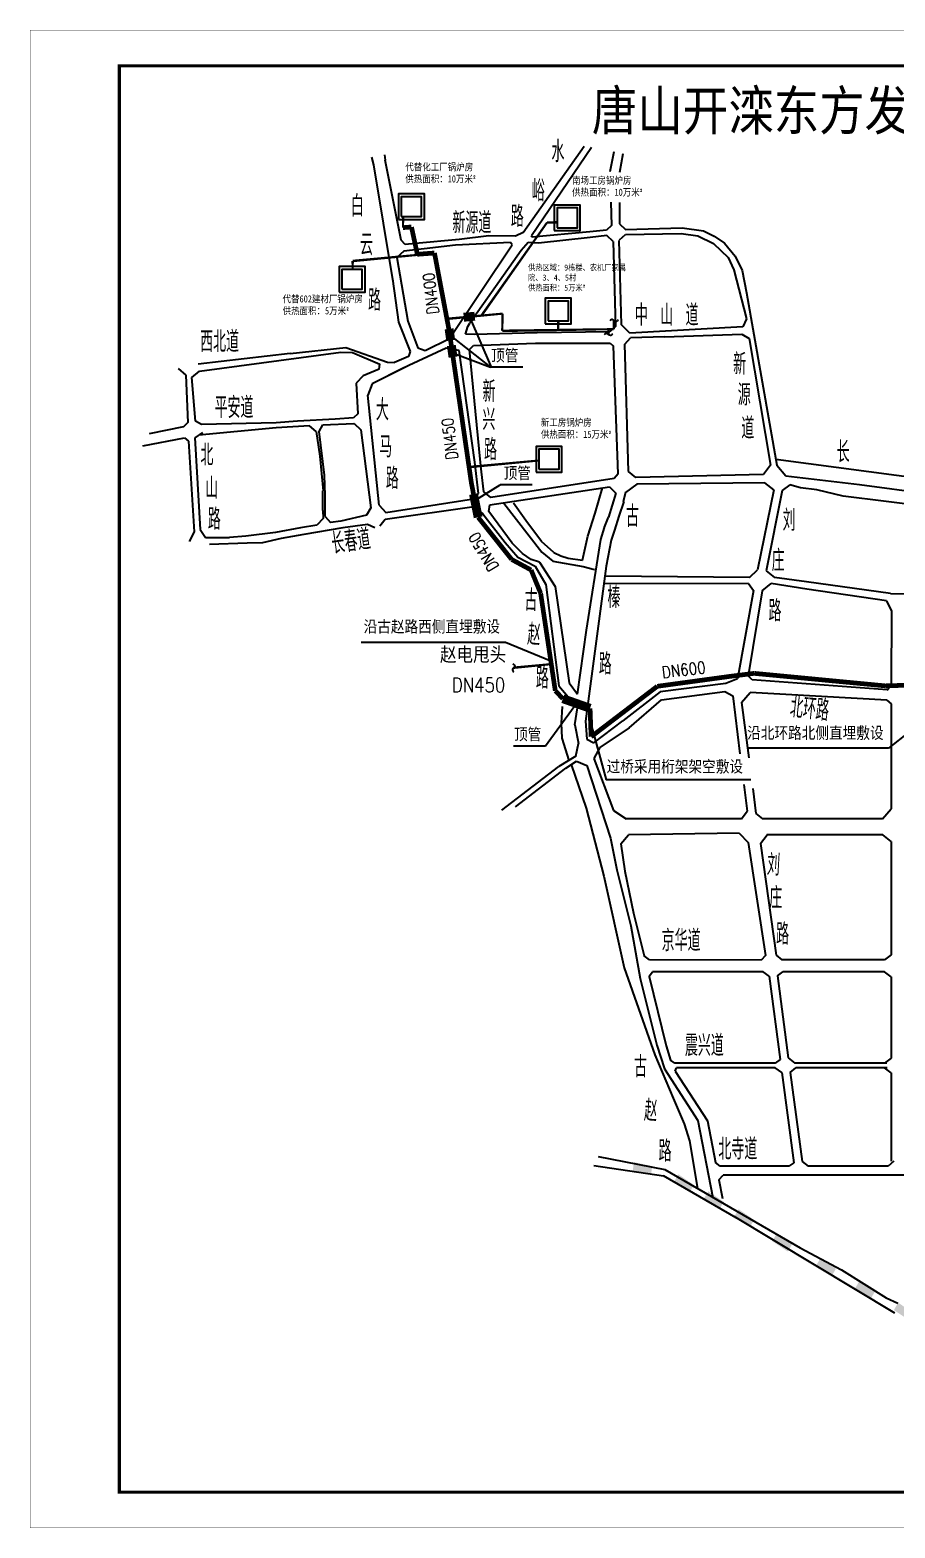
# Model space of a CAD drawing. Extents: x 10607 to 11801, y -1703 to -1229.
# Drawn here: x 10606.6 to 10849.2, y -1702.5 to -1282.4 of the extents above; entities that cross this region are included whole.
import ezdxf

# ---------------------------------------------------------------- set-up
doc = ezdxf.new("R2010")
doc.units = 0
doc.header["$LTSCALE"] = 50
doc.header["$MEASUREMENT"] = 0
for name, color, linetype in [('origin', 253, 'CONTINUOUS'), ('供热管道', 3, 'CONTINUOUS'), ('信号光缆', 6, 'CONTINUOUS'), ('电力线路', 1, 'CONTINUOUS')]:
    doc.layers.add(name, color=color, linetype=linetype)
doc.styles.add('gb', font='txt1.shx', dxfattribs={"width": 0.85, "bigfont": 'gbhzfs.shx'})
doc.styles.add('GBHZ', font='txt1.shx', dxfattribs={"width": 0.85, "bigfont": 'gbhzfs.shx'})

msp = doc.modelspace()

# ---------------------------------------------------------------- hatches: boundary and pattern name
at = {"layer": 'origin'}
for points in [[(10775.96, -1599.92), (10775.63, -1602.29), (10780.78, -1603.31), (10781.1, -1601.02)], [(10788.45, -1603.32), (10787.24, -1605.39), (10791.61, -1608.29), (10792.77, -1606.31)], [(10796.81, -1608.06), (10795.6, -1610.12), (10799.97, -1613.03), (10801.14, -1611.04)], [(10805.33, -1613.11), (10804.12, -1615.17), (10808.49, -1618.08), (10809.66, -1616.09)], [(10815.96, -1620), (10814.75, -1622.06), (10819.12, -1624.97), (10820.29, -1622.98)], [(10828.3, -1626.79), (10827.09, -1628.86), (10831.46, -1631.76), (10832.63, -1629.78)], [(10839.26, -1633.15), (10838.05, -1635.21), (10842.43, -1638.12), (10843.59, -1636.13)], [(10850.08, -1639.31), (10848.87, -1641.37), (10853.24, -1644.28), (10854.41, -1642.29)]]:
    msp.add_hatch(color=256, dxfattribs=at).paths.add_polyline_path(points)

# ---------------------------------------------------------------- linework, layer by layer
for p, q in [((10702.4, -1318.09), (10702.97, -1320.27)), ((10705.97, -1317.46), (10706.22, -1318.94)), ((10710.7, -1341.39), (10706.22, -1318.94)), ((10744.93, -1339.21), (10761.99, -1315.01)), ((10764.03, -1315.41), (10747.25, -1340.19)), ((10770.29, -1316.62), (10769.2, -1322.18)), ((10772.88, -1317.13), (10771.89, -1322.34)), ((10702.97, -1320.27), (10708.37, -1352.92)), ((10769.46, -1330.71), (10769.66, -1337.26)), ((10771.92, -1330.82), (10771.95, -1336.75)), ((10744.93, -1339.21), (10742.72, -1340.27)), ((10763.64, -1339.04), (10747.46, -1340.56)), ((10768.29, -1338.6), (10763.64, -1339.04)), ((10768.4, -1340.06), (10763.7, -1340.59)), ((10769.66, -1337.26), (10768.29, -1338.6)), ((10770.15, -1341.73), (10768.4, -1340.06)), ((10771.95, -1336.75), (10773.62, -1338.34)), ((10771.95, -1341.26), (10773.58, -1339.78)), ((10773.58, -1339.78), (10789.23, -1339.49)), ((10773.62, -1338.34), (10789.53, -1337.91)), ((10789.23, -1339.49), (10793.91, -1340.13)), ((10789.53, -1337.91), (10795.44, -1338.71)), ((10795.44, -1338.71), (10798.51, -1340.26)), ((10711.85, -1342.55), (10710.7, -1341.39)), ((10717.15, -1343.78), (10711.48, -1344.43)), ((10714.74, -1342.26), (10711.85, -1342.55)), ((10726.91, -1341.15), (10714.74, -1342.26)), ((10725.9, -1342.78), (10717.15, -1343.78)), ((10724.27, -1368.9), (10741.81, -1342.71)), ((10741.37, -1342), (10725.9, -1342.78)), ((10735.3, -1340.18), (10726.91, -1341.15)), ((10744.34, -1344.22), (10729.96, -1364.65)), ((10744.34, -1344.22), (10729.96, -1364.65)), ((10742.72, -1340.27), (10735.3, -1340.18)), ((10741.81, -1342.71), (10741.37, -1342)), ((10746.32, -1341.97), (10744.34, -1344.22)), ((10749.18, -1342.23), (10746.32, -1341.97)), ((10747.46, -1340.56), (10747.25, -1340.19)), ((10763.7, -1340.59), (10749.18, -1342.23)), ((10770.15, -1341.73), (10770.82, -1365.55)), ((10771.76, -1341.44), (10772.41, -1365.04)), ((10793.91, -1340.13), (10798.27, -1342.25)), ((10798.27, -1342.25), (10802.36, -1346.19)), ((10798.51, -1340.26), (10801.37, -1342.24)), ((10801.37, -1342.24), (10804.32, -1345.86)), ((10711.48, -1344.43), (10709.49, -1346.18)), ((10709.49, -1346.18), (10712.57, -1364.09)), ((10802.36, -1346.19), (10803.96, -1349.69)), ((10804.32, -1345.86), (10806.32, -1349.88)), ((10708.26, -1352.24), (10709.95, -1364.31)), ((10803.96, -1349.69), (10807.51, -1363.38)), ((10806.32, -1349.88), (10807.58, -1356.14)), ((10807.58, -1356.14), (10816.03, -1404.47)), ((10709.95, -1364.31), (10713.22, -1372.62)), ((10712.57, -1364.09), (10715.35, -1371.55)), ((10729.38, -1365.61), (10729.96, -1364.65)), ((10774.77, -1367.43), (10772.41, -1365.04)), ((10807.51, -1363.38), (10806.54, -1365.7)), ((10717.42, -1372.34), (10724.27, -1368.9)), ((10728.73, -1367.7), (10729.38, -1365.61)), ((10731.28, -1367.83), (10728.73, -1367.7)), ((10748.79, -1367.35), (10731.28, -1367.83)), ((10769.18, -1367.11), (10748.79, -1367.35)), ((10770.82, -1365.55), (10769.18, -1367.11)), ((10773.42, -1370.56), (10775, -1368.75)), ((10806.54, -1365.7), (10774.77, -1367.43)), ((10784.51, -1368.45), (10775, -1368.75)), ((10784.51, -1368.45), (10806.23, -1367.76)), ((10806.23, -1367.76), (10808.29, -1368.94)), ((10808.29, -1368.94), (10814.24, -1404.48)), ((10679.57, -1373.16), (10653.75, -1376.18)), ((10654.17, -1378.12), (10693.79, -1372.8)), ((10679.57, -1373.16), (10695.17, -1371.44)), ((10693.79, -1372.8), (10697.03, -1372.84)), ((10695.17, -1371.44), (10706.88, -1375.59)), ((10697.03, -1372.84), (10704.69, -1376.1)), ((10713.22, -1372.62), (10712.74, -1373.99)), ((10723.27, -1371.65), (10712.79, -1376.53)), ((10723.27, -1371.65), (10712.79, -1376.53)), ((10715.35, -1371.55), (10717.42, -1372.34)), ((10726.93, -1372.32), (10723.27, -1371.65)), ((10731.38, -1403.66), (10726.93, -1372.32)), ((10729.88, -1372.03), (10730.94, -1370.93)), ((10732.92, -1403.73), (10729.88, -1372.03)), ((10730.94, -1370.93), (10748.36, -1370.26)), ((10748.36, -1370.26), (10769.28, -1370.25)), ((10769.28, -1370.25), (10770.21, -1371.06)), ((10771.56, -1406.92), (10770.21, -1371.06)), ((10774.45, -1406.22), (10773.42, -1370.56)), ((10648.18, -1377.39), (10650.27, -1379.26)), ((10704.48, -1377.53), (10699.99, -1379.45)), ((10712.79, -1376.53), (10702.57, -1381.61)), ((10711.64, -1377.07), (10702.57, -1381.61)), ((10704.48, -1377.53), (10704.69, -1376.1)), ((10706.88, -1375.59), (10708.83, -1375.67)), ((10712.74, -1373.99), (10708.83, -1375.67)), ((10650.27, -1379.26), (10650.89, -1392.51)), ((10651.98, -1379.91), (10654.17, -1378.12)), ((10653.05, -1392.15), (10651.98, -1379.91)), ((10699.99, -1379.45), (10698.08, -1381.5)), ((10698.08, -1381.5), (10698.56, -1390.07)), ((10702.57, -1381.61), (10701.3, -1384.83)), ((10704.47, -1415.65), (10701.3, -1384.83)), ((10698.56, -1390.07), (10697.3, -1391.22)), ((10698.56, -1390.07), (10697.3, -1391.22)), ((10649.62, -1393.71), (10639.98, -1395.7)), ((10650.89, -1392.51), (10649.62, -1393.71)), ((10654.7, -1393.07), (10653.05, -1392.15)), ((10675.67, -1393.99), (10653.91, -1396.05)), ((10675.65, -1392.62), (10654.7, -1393.07)), ((10681.63, -1392.14), (10675.65, -1392.62)), ((10684.98, -1393.41), (10675.67, -1393.99)), ((10692.2, -1391.54), (10681.63, -1392.14)), ((10686.85, -1395.04), (10684.98, -1393.41)), ((10687.69, -1394.99), (10688.69, -1393.13)), ((10688.69, -1393.13), (10697.44, -1392.73)), ((10697.3, -1391.22), (10692.2, -1391.54)), ((10697.44, -1392.73), (10697.55, -1392.73)), ((10697.55, -1392.73), (10699.37, -1394.58)), ((10699.37, -1394.58), (10702.18, -1416.38)), ((10638.28, -1398.99), (10649.88, -1396.82)), ((10649.88, -1396.82), (10651.01, -1397.68)), ((10651.01, -1397.68), (10652.64, -1423.13)), ((10654.97, -1395.28), (10652.85, -1396.83)), ((10652.85, -1396.83), (10654.34, -1422.54)), ((10686.85, -1395.04), (10687.89, -1401.89)), ((10689.21, -1407.28), (10687.69, -1394.99)), ((10687.89, -1401.89), (10688.81, -1411.61)), ((10815.74, -1402.82), (10941.09, -1419.4)), ((10689.4, -1412.87), (10689.21, -1407.28)), ((10732.39, -1412.41), (10731.38, -1403.66)), ((10733.19, -1406.31), (10732.92, -1403.73)), ((10733.87, -1411.98), (10733.19, -1406.31)), ((10771.56, -1406.92), (10770.46, -1408.2)), ((10776.5, -1407.96), (10774.45, -1406.22)), ((10812.33, -1407.08), (10776.5, -1407.96)), ((10814.24, -1404.48), (10812.33, -1407.08)), ((10816.03, -1404.47), (10818.54, -1407.45)), ((10735.56, -1415.62), (10769.16, -1410.51)), ((10770.46, -1408.2), (10735.82, -1413.53)), ((10765.09, -1417.88), (10767.17, -1410.82)), ((10769.16, -1410.51), (10770.9, -1412.29)), ((10776.8, -1409.78), (10773.64, -1412.13)), ((10812.69, -1409.42), (10776.8, -1409.78)), ((10815.17, -1411.36), (10810.65, -1433.81)), ((10815.17, -1411.36), (10812.69, -1409.42)), ((10819.68, -1409.94), (10817.56, -1411.55)), ((10818.54, -1407.45), (10839.25, -1409.87)), ((10822.7, -1410.85), (10819.68, -1409.94)), ((10827.24, -1411.4), (10822.7, -1410.85)), ((10834.6, -1413.17), (10827.24, -1411.4)), ((10839.25, -1409.87), (10865.61, -1413.38)), ((10688.71, -1417.19), (10688.76, -1411.61)), ((10689.38, -1418.22), (10689.4, -1412.87)), ((10704.47, -1415.65), (10706.39, -1417.76)), ((10706.39, -1417.76), (10730.96, -1413.89)), ((10730.96, -1413.89), (10732.39, -1412.41)), ((10735.82, -1413.53), (10733.87, -1411.98)), ((10735.24, -1417.42), (10735.56, -1415.62)), ((10739.52, -1415.12), (10750.12, -1428.87)), ((10745.69, -1419.97), (10742.21, -1415.15)), ((10770.9, -1412.29), (10768.86, -1419.05)), ((10773.11, -1414.6), (10771.73, -1418.73)), ((10773.07, -1414.62), (10773.66, -1411.98)), ((10817.56, -1411.55), (10813.01, -1434.13)), ((10875.22, -1418.18), (10834.6, -1413.17)), ((10688.78, -1419.38), (10687.04, -1421.24)), ((10688.71, -1417.19), (10688.78, -1419.38)), ((10689.34, -1418.89), (10689.38, -1418.22)), ((10689.34, -1418.89), (10690.88, -1420.57)), ((10700.93, -1418.5), (10693.76, -1420.13)), ((10702.18, -1416.38), (10700.93, -1418.5)), ((10704.68, -1421.45), (10706.17, -1419.61)), ((10706.17, -1419.61), (10731.16, -1416.05)), ((10731.16, -1416.05), (10733.58, -1418.07)), ((10733.58, -1418.07), (10739.87, -1426.13)), ((10741.8, -1426.37), (10735.24, -1417.42)), ((10763.02, -1424.33), (10765.09, -1417.88)), ((10767.75, -1421.81), (10768.86, -1419.05)), ((10771.73, -1418.73), (10770.49, -1422.67)), ((10652.64, -1423.13), (10651.24, -1425.84)), ((10654.34, -1422.54), (10655.78, -1424.72)), ((10675.42, -1423.35), (10667.08, -1424.41)), ((10682.41, -1422.02), (10675.42, -1423.35)), ((10683.39, -1423.93), (10676.99, -1425.02)), ((10687.04, -1421.24), (10682.41, -1422.02)), ((10694.36, -1422.07), (10683.39, -1423.93)), ((10693.76, -1420.13), (10690.88, -1420.57)), ((10701.22, -1421.11), (10694.36, -1422.07)), ((10703.27, -1422.02), (10701.22, -1421.11)), ((10750.05, -1425.86), (10745.69, -1419.97)), ((10766.68, -1425.31), (10767.69, -1421.97)), ((10767.69, -1421.97), (10767.75, -1421.81)), ((10770.49, -1422.67), (10769.61, -1425.45)), ((10655.78, -1424.72), (10662.58, -1424.78)), ((10667.52, -1426.33), (10656.97, -1426.69)), ((10667.08, -1424.41), (10662.58, -1424.78)), ((10671.82, -1426.26), (10667.52, -1426.33)), ((10676.99, -1425.02), (10671.82, -1426.26)), ((10739.87, -1426.13), (10743.42, -1430.25)), ((10744.75, -1429.2), (10741.8, -1426.37)), ((10753.48, -1428.99), (10750.05, -1425.86)), ((10761.58, -1431.11), (10763.02, -1424.33)), ((10762.66, -1450.7), (10766.68, -1425.31)), ((10769.61, -1425.45), (10768.2, -1432.78)), ((10743.42, -1430.25), (10748.3, -1432.75)), ((10747.19, -1430.88), (10744.75, -1429.2)), ((10749.48, -1431.64), (10747.19, -1430.88)), ((10749.48, -1431.64), (10753.84, -1438.5)), ((10750.12, -1428.87), (10753.21, -1431.36)), ((10753.21, -1431.36), (10761.77, -1432.87)), ((10753.48, -1428.99), (10755.44, -1429.91)), ((10755.44, -1429.91), (10757.51, -1430.56)), ((10757.51, -1430.56), (10761.58, -1431.11)), ((10748.3, -1432.75), (10751.23, -1437.93)), ((10761.77, -1432.87), (10764.88, -1433.73)), ((10768.2, -1432.78), (10762.37, -1476.25)), ((10808.35, -1435.94), (10767.99, -1435.62)), ((10808.35, -1435.94), (10810.65, -1433.81)), ((10813.01, -1434.13), (10815.43, -1436)), ((10824.36, -1437.16), (10815.43, -1436)), ((10751.23, -1437.93), (10754.95, -1466.33)), ((10753.84, -1438.5), (10757.79, -1465.54)), ((10808.08, -1437.64), (10767.73, -1437.74)), ((10809.48, -1439.63), (10805, -1464.39)), ((10811.89, -1439.73), (10808.03, -1463.57)), ((10808.08, -1437.64), (10809.48, -1439.63)), ((10811.89, -1439.73), (10814.48, -1437.63)), ((10824.43, -1439.25), (10814.48, -1437.63)), ((10847.92, -1440.47), (10824.36, -1437.16)), ((10846.82, -1442.51), (10824.43, -1439.25)), ((10847.92, -1440.47), (10884.29, -1441.15)), ((10846.82, -1442.51), (10848.21, -1445.44)), ((10848.21, -1445.44), (10848.13, -1466.09)), ((10760.12, -1468.69), (10762.66, -1450.7)), ((10757.79, -1465.54), (10760.12, -1468.69)), ((10801.75, -1465.69), (10783.31, -1468)), ((10805, -1464.39), (10801.75, -1465.69)), ((10809.1, -1464.68), (10808.03, -1463.57)), ((10847.02, -1467.48), (10809.1, -1464.68)), ((10846.94, -1467.57), (10848.13, -1466.09)), ((10754.95, -1466.33), (10760.12, -1472.52)), ((10783.31, -1468), (10772.82, -1476.11)), ((10774.65, -1478.15), (10783.66, -1470.25)), ((10783.66, -1470.25), (10801.42, -1467.95)), ((10801.42, -1467.95), (10803.66, -1469.16)), ((10803.66, -1469.16), (10805.7, -1485.39)), ((10806.17, -1471.05), (10808.53, -1468.16)), ((10846.93, -1470.39), (10808.53, -1468.16)), ((10755.84, -1472.1), (10755.6, -1476.82)), ((10759.4, -1477.26), (10760.12, -1472.52)), ((10806.17, -1471.05), (10808.17, -1486.57)), ((10846.92, -1470.38), (10848.13, -1471.34)), ((10848.13, -1471.34), (10848.13, -1500.79)), ((10755.6, -1476.82), (10755.79, -1481)), ((10759.4, -1477.26), (10760.43, -1482.48)), ((10762.37, -1476.25), (10762.74, -1481.33)), ((10764.72, -1482.3), (10772.82, -1476.11)), ((10774.65, -1478.15), (10766.4, -1483.66)), ((10755.79, -1481), (10757.75, -1487.23)), ((10759.66, -1486.08), (10760.43, -1482.48)), ((10762.74, -1481.33), (10764.72, -1482.3)), ((10759.66, -1486.08), (10754.94, -1488.94)), ((10766.4, -1483.66), (10764.75, -1486.71)), ((10764.75, -1486.7), (10770.19, -1501.3)), ((10738.9, -1501.22), (10754.94, -1488.94)), ((10742.76, -1500.26), (10756.9, -1489.38)), ((10756.9, -1489.38), (10759.89, -1487.5)), ((10758.4, -1488.44), (10762.57, -1500.6)), ((10759.89, -1487.5), (10762.78, -1488.69)), ((10762.78, -1488.69), (10769.35, -1509.02)), ((10806.78, -1494), (10807.72, -1501.49)), ((10809.27, -1495.11), (10810.17, -1502.1)), ((10762.57, -1500.6), (10767.56, -1519.69)), ((10770.19, -1501.3), (10773.83, -1503.61)), ((10806.09, -1503.61), (10773.83, -1503.61)), ((10806.09, -1503.61), (10807.72, -1501.49)), ((10810.17, -1502.1), (10812.02, -1503.61)), ((10845.7, -1503.61), (10812.02, -1503.61)), ((10845.7, -1503.61), (10848.13, -1500.79)), ((10772.25, -1510.67), (10774.41, -1508.15)), ((10805.5, -1507.61), (10774.41, -1508.15)), ((10805.5, -1507.61), (10808.02, -1510.3)), ((10811.46, -1510.52), (10813.3, -1508.15)), ((10845.81, -1508.15), (10813.22, -1508.15)), ((10848.13, -1509.97), (10845.81, -1508.15)), ((10769.35, -1509.02), (10771.15, -1517.97)), ((10772.25, -1510.67), (10773.37, -1518.29)), ((10808.02, -1510.3), (10812.87, -1542)), ((10811.46, -1510.52), (10815.87, -1541.89)), ((10848.13, -1509.97), (10848.13, -1541.8)), ((10767.56, -1519.69), (10773.24, -1545.44)), ((10771.15, -1517.97), (10775.12, -1533.63)), ((10773.37, -1518.29), (10775.87, -1530.05)), ((10775.87, -1530.05), (10776.78, -1533.86)), ((10775.12, -1533.63), (10777.72, -1548.43)), ((10776.78, -1533.86), (10778.83, -1542.08)), ((10773.24, -1545.44), (10781.84, -1569.84)), ((10780.34, -1543.21), (10778.83, -1542.08)), ((10811.61, -1543.27), (10780.34, -1543.21)), ((10812.87, -1542), (10811.61, -1543.27)), ((10815.87, -1541.89), (10817.41, -1543.13)), ((10846.24, -1543.21), (10817.41, -1543.13)), ((10848.13, -1541.8), (10846.24, -1543.21)), ((10777.72, -1548.43), (10782.41, -1567.14)), ((10780.22, -1547.7), (10780.26, -1547.83)), ((10780.24, -1547.76), (10781.15, -1546.58)), ((10780.26, -1547.83), (10785, -1567.3)), ((10812.23, -1546.58), (10781.15, -1546.58)), ((10813.86, -1547.78), (10812.23, -1546.58)), ((10813.86, -1547.78), (10816.95, -1571.11)), ((10816.22, -1547.7), (10817.74, -1546.58)), ((10816.22, -1547.7), (10819.26, -1570.69)), ((10846.28, -1546.58), (10817.74, -1546.58)), ((10848.13, -1547.94), (10846.28, -1546.58)), ((10848.13, -1547.94), (10848.13, -1570.72)), ((10781.84, -1569.84), (10786.93, -1581.98)), ((10782.41, -1567.14), (10784.5, -1573.78)), ((10785, -1567.3), (10786.26, -1571.28)), ((10816.95, -1571.11), (10815.58, -1572.13)), ((10819.26, -1570.69), (10821.13, -1572.13)), ((10848.13, -1570.72), (10846.24, -1572.13)), ((10784.5, -1573.78), (10793.85, -1588.2)), ((10787.47, -1572.13), (10786.26, -1571.28)), ((10815.58, -1572.13), (10787.47, -1572.13)), ((10787.5, -1574.39), (10787.89, -1573.47)), ((10787.5, -1574.39), (10796.56, -1588.35)), ((10815.61, -1573.47), (10787.89, -1573.47)), ((10817.44, -1574.81), (10815.61, -1573.47)), ((10817.44, -1574.81), (10820.79, -1600.06)), ((10819.8, -1574.74), (10821.37, -1573.46)), ((10819.8, -1574.74), (10823.12, -1599.77)), ((10846.92, -1572.13), (10821.13, -1572.13)), ((10846.96, -1573.46), (10821.37, -1573.46)), ((10848.13, -1574.82), (10846.28, -1573.46)), ((10848.13, -1574.82), (10848.13, -1599.66)), ((10786.93, -1581.98), (10790.03, -1589.13)), ((10790.03, -1589.13), (10791.54, -1593.9)), ((10793.85, -1588.2), (10798.11, -1609.92)), ((10796.56, -1588.35), (10798.85, -1600.01)), ((10791.54, -1593.9), (10793.81, -1607.31)), ((10765.91, -1598.32), (10784.6, -1601.94)), ((10800.15, -1601.04), (10798.85, -1600.01)), ((10820.79, -1600.06), (10819.38, -1601.04)), ((10823.12, -1599.77), (10824.85, -1601.04)), ((10848.81, -1599.66), (10847.3, -1601.04)), ((10764.71, -1600.85), (10784.28, -1603.71)), ((10804.64, -1615.49), (10784.28, -1603.71)), ((10784.6, -1601.94), (10803.01, -1612.67)), ((10799.8, -1604.87), (10800.97, -1603.54)), ((10819.38, -1601.04), (10800.15, -1601.04)), ((10852.03, -1603.54), (10800.97, -1603.54)), ((10847.3, -1601.04), (10824.77, -1601.04)), ((10799.8, -1604.87), (10800.82, -1610.07)), ((10803.01, -1612.67), (10822.56, -1623.93)), ((10849.16, -1642.23), (10804.04, -1615.14)), ((10822.56, -1623.93), (10834.15, -1630.07)), ((10834.15, -1630.07), (10846.66, -1638)), ((10846.66, -1638), (10849.99, -1639.41))]:
    msp.add_line(p, q, dxfattribs=at)
for points, const_width in [([(11200.63, -1702.46), (10606.63, -1702.46), (10606.63, -1282.46), (11200.63, -1282.46)], 0.1), ([(11190.63, -1692.46), (10631.63, -1692.46), (10631.63, -1292.46), (11190.63, -1292.46)], 0.9)]:
    msp.add_lwpolyline(points, close=True, dxfattribs=dict(at, const_width=const_width))
at = {"layer": '供热管道'}
for points in [[(10711.18, -1337.85, 0.534, 0.753, 0), (10711.25, -1334.76, 0.7, 0.7, 0)], [(10751.61, -1336.4, 0.595, 0.7, 0), (10733.2, -1362.52, 0.7, 0.7, 0)], [(10751.61, -1336.4, 0.595, 0.7, 0), (10754.44, -1336.36, 0.7, 0.7, 0)], [(10697.04, -1349.54, 0.534, 0.7, 0), (10697.1, -1347.2, 0.7, 0.7, 0)], [(10716.98, -1345.33, 0.595, 0.7, 0), (10697.1, -1347.2, 0.7, 0.7, 0)], [(10739.13, -1361.96, 0.595, 0.687, 0), (10723.52, -1363.43, 0.595, 0.687, 0)], [(10739.02, -1366.79, 0.595, 0.7, 0), (10739.13, -1361.96, 0.7, 0.7, 0)], [(10754.67, -1366.55, 0.595, 0.778, 0), (10754.73, -1363.98, 0.7, 0.7, 0)], [(10770.32, -1366.32, 0.595, 0.7, 0), (10770.38, -1363.9, 0.7, 0.7, 0)], [(10770.32, -1366.31, 0.595, 0.7, 0), (10739.02, -1366.79, 0.7, 0.7, 0)], [(10768.82, -1367.81, 0.595, 0.7, 0), (10768.85, -1366.34, 0.7, 0.7, 0)], [(10749.31, -1403.15, 0.589, 0.692, 0), (10729.73, -1404.99, 0.589, 0.692, 0)], [(10752.76, -1460.25, 0.595, 0.7, 0), (10742.23, -1461.26, 0.7, 0.7, 0)]]:
    msp.add_lwpolyline(points, format="xyseb", dxfattribs=at)
at = {"layer": '供热管道', "const_width": 1.32}
for points in [[(10713.58, -1337.66), (10711.18, -1337.85)], [(10715.22, -1345.32), (10713.59, -1337.71)], [(10720.03, -1344.96), (10715.22, -1345.32)], [(10724.19, -1367), (10720.03, -1344.96)], [(10730.41, -1409.67), (10724.19, -1367)], [(10732.28, -1419.09), (10730.41, -1409.67)], [(10741.69, -1430.91), (10732.28, -1419.09)], [(10747.12, -1433.85), (10741.69, -1430.91)], [(10749.81, -1440.4), (10747.12, -1433.85)], [(10753.91, -1467.73), (10749.81, -1440.4)], [(10763.96, -1480.62), (10782.51, -1466.47)], [(10782.51, -1466.47), (10803.24, -1463.64)], [(10809.7, -1462.84), (10803.24, -1463.64)], [(10846.46, -1466.35), (10809.7, -1462.84)], [(10936.94, -1463.58), (10846.46, -1466.35)], [(10756.04, -1469.94), (10753.91, -1467.73)], [(10763.96, -1480.62), (10763.66, -1472.63)]]:
    msp.add_lwpolyline(points, dxfattribs=at)
at = {"layer": '信号光缆'}
for p, q in [((10739.97, -1454.21), (10699.44, -1454.21)), ((10752.66, -1459.43), (10739.97, -1454.21)), ((10870.33, -1465.62), (10847.33, -1483.82)), ((10763.81, -1476.63), (10768.22, -1492.66)), ((10847.33, -1483.82), (10808.09, -1483.82)), ((10808.76, -1492.66), (10768.22, -1492.66))]:
    msp.add_line(p, q, dxfattribs=at)
for points in [[(10709.9, -1335.57), (10717.19, -1335.57), (10717.19, -1328.39), (10709.9, -1328.39)], [(10710.7, -1334.76), (10716.38, -1334.76), (10716.38, -1329.2), (10710.7, -1329.2)], [(10753.64, -1338.68), (10760.92, -1338.68), (10760.92, -1331.51), (10753.64, -1331.51)], [(10754.44, -1337.88), (10760.12, -1337.88), (10760.12, -1332.31), (10754.44, -1332.31)], [(10693.28, -1355.91), (10700.57, -1355.91), (10700.57, -1348.73), (10693.28, -1348.73)], [(10694.09, -1355.11), (10699.77, -1355.11), (10699.77, -1349.54), (10694.09, -1349.54)], [(10751.09, -1364.8), (10758.38, -1364.8), (10758.38, -1357.62), (10751.09, -1357.62)], [(10751.89, -1363.99), (10757.57, -1363.99), (10757.57, -1358.43), (10751.89, -1358.43)], [(10748.51, -1406.39), (10755.79, -1406.39), (10755.79, -1399.21), (10748.51, -1399.21)], [(10749.31, -1405.58), (10754.99, -1405.58), (10754.99, -1400.01), (10749.31, -1400.01)]]:
    msp.add_lwpolyline(points, close=True, dxfattribs=at)
for points in [[(10771.52, -1363.7), (10770.93, -1364.21), (10770.41, -1363.93), (10769.9, -1363.55), (10769.19, -1363.98)], [(10769.95, -1367.61), (10769.36, -1368.12), (10768.85, -1367.84), (10768.33, -1367.47), (10767.63, -1367.89)], [(10742.02, -1460.13), (10742.54, -1460.71), (10742.25, -1461.23), (10741.88, -1461.75), (10742.3, -1462.45)]]:
    msp.add_spline(points, degree=3, dxfattribs=at)
at = {"layer": '电力线路'}
for p, q in [((10729.86, -1362.83), (10735.91, -1377.01)), ((10724.33, -1367.97), (10735.78, -1377.01)), ((10725.06, -1372.92), (10735.78, -1377.01)), ((10744.77, -1377.01), (10735.78, -1377.01)), ((10731.34, -1414.38), (10738.47, -1410)), ((10747.47, -1410), (10738.47, -1410)), ((10759.22, -1472.26), (10751.2, -1483.24)), ((10751.2, -1483.24), (10742.21, -1483.24))]:
    msp.add_line(p, q, dxfattribs=at)
at = {"layer": '电力线路', "const_width": 2.5}
for points in [[(10724.59, -1369.48), (10724.12, -1366.24)], [(10731.34, -1362.69), (10728.24, -1362.98)], [(10725.23, -1374.16), (10724.76, -1370.91)], [(10732.28, -1419.09), (10730.98, -1412.56)], [(10763.66, -1472.63), (10756.04, -1469.94)]]:
    msp.add_lwpolyline(points, dxfattribs=at)

# ---------------------------------------------------------------- texts
at = {"layer": 'origin', "style": 'GBHZ', "width": 0.85}
for s, height, p in [('水', 5.95, (10752.84, -1319.49)), ('峪', 5.95, (10747.31, -1330.46)), ('白', 5.95, (10696.55, -1334.74)), ('路', 5.95, (10741.45, -1337.7)), ('新源道', 5.946, (10725.06, -1339.47)), ('云', 5.95, (10699.16, -1345.58)), ('路', 5.95, (10701.39, -1361.18)), ('中 山 道', 5.946, (10776.23, -1365.37)), ('西北道', 5.946, (10654.3, -1372.77)), ('新', 5.95, (10803.8, -1379.09)), ('新', 5.95, (10733.51, -1386.79)), ('源', 5.95, (10805.07, -1387.7)), ('平安道', 5.946, (10658.35, -1391.28)), ('大', 5.95, (10703.59, -1391.91)), ('兴', 5.95, (10733.48, -1394.64)), ('道', 5.95, (10806.07, -1397.07)), ('北', 5.95, (10654.39, -1404.59)), ('马', 5.95, (10704.54, -1402.26)), ('路', 5.95, (10733.93, -1403.08)), ('长', 5.95, (10832.82, -1403.72)), ('路', 5.95, (10706.35, -1411.13)), ('山', 5.95, (10655.71, -1413.87)), ('古', 5.95, (10773.74, -1421.76)), ('路', 5.95, (10656.46, -1422.56)), ('刘', 5.95, (10817.65, -1422.87)), ('庄', 5.95, (10814.59, -1434.17)), ('榛', 5.95, (10768.56, -1444.49)), ('路', 5.95, (10813.72, -1448.3)), ('路', 5.95, (10766.08, -1463.18)), ('DN450', 4, (10724.87, -1468.09)), ('京华道', 5.946, (10783.74, -1540.74)), ('震兴道', 5.946, (10790.26, -1570.18)), ('古', 5.95, (10776.02, -1576.12)), ('路', 5.95, (10782.88, -1599.75)), ('北寺道', 5.946, (10799.63, -1599.24))]:
    msp.add_text(s, height=height, dxfattribs=at).set_placement(p)
at = {"layer": 'origin', "style": 'GBHZ'}
for s, height, rotation, width, p in [('DN400', 3.3, 96.902, 0.8, (10721.35, -1361.93)), ('DN450', 3.3, 96.902, 0.8, (10726.66, -1402.65)), ('长春道', 5.946, 8, 0.85, (10691.59, -1429.45)), ('DN450', 3.3, 120.9787, 0.8, (10738.22, -1432.9)), ('古', 5.95, 358.3066, 0.85, (10745.21, -1445.25)), ('赵', 5.95, 356.1923, 0.85, (10745.94, -1454.82)), ('路', 5.95, 359.0598, 0.85, (10748.41, -1467.09)), ('DN600', 3.3, 6.9243, 0.85, (10783.97, -1464.22)), ('北环路', 5.946, 353.927, 0.85, (10819.5, -1475.13)), ('刘', 5.95, 356.8426, 0.85, (10813.15, -1519.39)), ('庄', 5.95, 359.443, 0.85, (10813.89, -1528.74)), ('路', 5.95, 359.4432, 0.85, (10815.82, -1538.9)), ('赵', 5.95, 356.1923, 0.85, (10778.7, -1588.31))]:
    msp.add_text(s, height=height, rotation=rotation, dxfattribs=dict(at, width=width)).set_placement(p)
at = {"layer": '供热管道', "insert": (10910.82, -1305.64), "char_height": 11, "width": 304.5564, "attachment_point": 5, "style": 'gb'}
msp.add_mtext('{\\fSimSun|b0|i0|c134|p2;唐山开滦东方发电有限责任公司外网供热工程示意图}', dxfattribs=at)
at = {"layer": '信号光缆', "attachment_point": 1, "style": 'gb'}
for s, insert, char_height, width in [('{\\fFangSong_GB2312|b0|i0|c134|p49;代替化工厂锅炉房\\P供热面积：10万米\\fISOCPEUR|b0|i0|c134|p34;²}', (10711.84, -1319.83), 2, 19.717), ('{\\fFangSong_GB2312|b0|i0|c134|p49;南场工房锅炉房\\P供热面积：10万米\\fISOCPEUR|b0|i0|c134|p34;²}', (10758.61, -1323.58), 2, 19.8641), ('{\\fFangSong_GB2312|b0|i0|c134|p49;供热区域：9栋楼、农机厂家属院、3、4、5村\\P供热面积：5万米\\fISOCPEUR|b0|i0|c134|p34;²}', (10746.28, -1348.17), 1.7, 24.6746), ('{\\fFangSong_GB2312|b0|i0|c134|p49;代替602建材厂锅炉房\\P供热面积：5万米\\fISOCPEUR|b0|i0|c134|p34;²}', (10677.43, -1356.82), 2, 22.12), ('{\\fFangSong_GB2312|b0|i0|c134|p49;新工房锅炉房\\P供热面积：15万米\\fISOCPEUR|b0|i0|c134|p34;²}', (10749.85, -1391.47), 2, 19.7722), ('{\\fSimSun|b0|i0|c134|p2;沿古赵路西侧直埋敷设}', (10700.15, -1448.04), 3.3, 39.7393), ('{\\fFangSong_GB2312|b0|i0|c134|p49;赵电甩头}', (10721.57, -1455.52), 4, 18.4735), ('{\\fSimSun|b0|i0|c134|p2;沿北环路北侧直埋敷设}', (10807.72, -1477.87), 3.3, 39.7393), ('{\\fSimSun|b0|i0|c134|p2;过桥采用桁架架空敷设}', (10768.3, -1487.29), 3.3, 39.7393)]:
    msp.add_mtext(s, dxfattribs=dict(at, insert=insert, char_height=char_height, width=width))
at = {"layer": '电力线路', "char_height": 3.3, "width": 7.7935, "attachment_point": 1, "style": 'gb'}
for insert in [(10735.91, -1372.01), (10739.43, -1405), (10742.34, -1478.24)]:
    msp.add_mtext('{\\fSimSun|b0|i0|c134|p2;顶管}', dxfattribs=dict(at, insert=insert))

doc.saveas('drawing.dxf')
